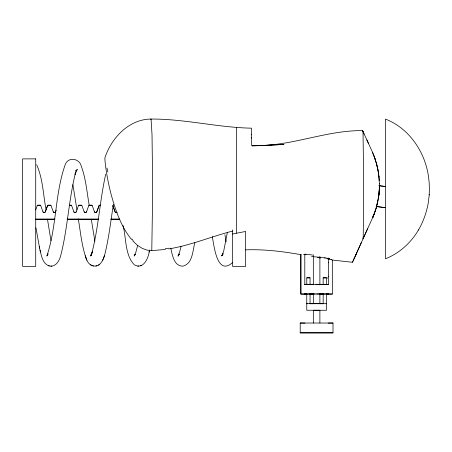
<?xml version="1.0" encoding="UTF-8"?>
<svg xmlns="http://www.w3.org/2000/svg" width="452" height="452" viewBox="0 0 452 452"><rect width="100%" height="100%" fill="white"/><g stroke="black" fill="none" stroke-linecap="round" stroke-linejoin="round"><path stroke-width="0.68" d="M363.199 238.39L363.555 207.976A66.563 1.294 -90 0 0 363.577 173.749L363.018 131.572M362.996 237.91L362.973 238.944M418.473 229.995C423.275 221.689 426.541 212.559 428.219 203.117L429.151 195.761L429.4 188.93L429.151 182.105L428.219 174.749C424.236 150.753 408.591 128.046 385.477 119.091L385.477 258.77C399.376 253.329 410.93 242.792 418.473 229.995L418.569 229.825M429.197 194.88L429.214 194.445M132.837 240.967L137.391 245.238L142.148 248.317L146.9 250.086L151.776 250.623L152.55 201.908A62.992 1.226 -90 0 0 152.55 176.212L152.019 134.673L151.064 119.04C128.933 119.17 111.316 138.035 104.881 157.906C104.887 159.929 105.118 161.952 105.333 163.963C106.559 174.41 108.604 184.761 111.271 194.931C115.616 210.587 121.051 226.565 131.419 239.351M379.109 194.134L379.426 186.806M378.793 195.852L379.273 190.315L378.516 197.739L376.273 208.163M378.482 197.569L378.968 193.818L378.968 194.258M113.39 204.411C110.813 220.616 109.028 236.995 105.163 252.962C104.045 258.877 100.191 268.047 92.603 265.725M227.412 232.198L223.78 250.702L222.175 255.623L222.983 253.544L221.452 255.968L223.079 254.261M372.719 217.582L376.273 207.598L378.516 197.298L378.516 197.739M194.84 242.775C192.608 250.764 192.778 263.572 182.975 266.166C173.862 266.29 172.331 254.826 170.771 248.08M123.04 225.446C126.368 238.068 124.724 255.001 134.391 264.861C143.826 270.053 148.719 257.397 149.476 250.097M105.734 174.167C99.802 200.383 98.576 227.497 91.756 253.521L92.49 251.532L90.948 255.702L91.722 253.612L90.197 256.041L91.524 254.657M137.64 245.549L135.69 252.792L134.142 256.035L135.543 254.177L134.803 254.877M149.041 252.063L149.471 250.131M181.06 246.408L179.625 252.052L178.037 256.148L179.207 253.967L178.455 255.069L179.461 254.29M328.412 258.719L332.265 260.024L352.413 262.284L367.578 228.842M375.233 211.519L376.273 207.598M374.047 214.83L375.233 210.96M35.714 209.835L37.397 205.214L40.584 205.214L42.968 211.841A1.249 1.249 0 0 0 45.313 211.841L47.697 205.287L50.884 205.287M55.76 211.361L55.613 211.841A1.249 1.249 0 0 1 53.268 211.841L50.884 205.214L47.697 205.214L45.313 211.773A1.249 1.249 0 0 1 42.968 211.773M55.912 211.022L56.206 210.135M102.717 260.154L103.491 258.064M103.593 257.793L104.327 255.804M361.419 242.362L355.357 255.855L355.944 254.662M363.464 237.808L372.719 217.536M353.238 260.584L356.136 254.261M352.922 261.262L352.424 262.267M47.324 254.979L48.07 253.883L46.861 256.041C56.856 226.311 54.76 193.62 65.416 164.053C68.67 156.545 79.592 158.528 81.247 166.093C85.88 178.608 86.914 192.117 89.191 205.185M232.531 262.606C216.824 276.528 214.135 245.306 212.259 236.633M75.444 171.093L76.507 170.557L75.772 171.054L77.309 169.285L75.004 174.382L75.665 172.24C68.676 199.643 67.755 228.237 60.715 255.634C59.398 261.16 55.042 268.053 48.375 265.714C42.494 262.979 41.454 255.798 40.042 250.182M95.909 266.121L96.835 265.742M98.287 265.138L99.197 264.77M232.531 231.074C211.163 236.605 190.648 245.334 168.777 248.916M232.531 234.017L245.651 231.452L245.651 266.375L232.531 266.375L232.531 229.904M165.415 249.436L151.776 250.623M137.787 266.166L138.719 266.042M140.329 265.804L141.256 265.68M332.322 260.058L332.344 294.049L326.525 294.122M313.326 293.229L313.326 303.704L316.31 303.687M316.903 303.687L319.886 303.704L319.886 293.229M313.326 323.027L313.326 310.264L316.31 310.247M316.903 310.247L319.886 310.264L319.886 323.027M300.213 323.027L333 323.027L333 332.864L300.213 332.864L300.213 323.027L305.015 323.095M150.872 119.616A85.812 1.672 90 0 1 151.064 119.045C184.789 118.887 217.807 127.526 251.476 128.176L251.476 145.425C289.263 147.386 324.909 130.227 362.577 130.617L368.566 143.651M252.199 145.968L284.003 144.448L264.149 145.408M245.651 249.86C263.476 249.154 281.257 251.301 298.8 254.29L301.252 254.651M305.902 254.16L304.801 254.165L304.801 284.54M328.412 284.449L327.265 284.455M328.197 323.095L333 323.027M313.744 284.297L304.801 284.325L328.412 284.353L315.903 284.291M319.88 284.477L323.078 284.472M319.959 294.139L323.355 294.133M69.393 205.214L71.484 205.214L73.874 211.841A1.249 1.249 0 0 0 76.213 211.841L78.597 205.214L81.784 205.214L84.174 211.841A1.249 1.249 0 0 0 86.513 211.841L88.903 205.214L92.084 205.214L94.474 211.841A1.249 1.249 0 0 0 96.813 211.841L99.203 205.287L100.593 205.287M100.593 205.214L99.203 205.214L96.813 211.773A1.249 1.249 0 0 1 94.474 211.773M37.397 205.287L40.584 205.287M69.393 205.287L71.484 205.287M78.597 205.287L81.784 205.287M88.903 205.287L92.084 205.287M35.714 219.152L54.85 219.152M67.15 219.152L98.587 219.152M110.887 219.152L119.774 219.152M35.714 219.22L54.85 219.22M67.15 219.22L98.587 219.22M110.887 219.22L119.774 219.22M306.767 284.376L306.767 277.81L310.049 277.81L310.049 284.319M323.163 284.319L323.163 277.81L326.44 277.81L326.44 284.376M306.767 277.85L310.049 277.85M323.163 277.85L326.44 277.85M309.66 284.415L313.134 284.415M320.078 284.415L323.547 284.415M316.603 293.953L332.344 294.049M304.801 294.015L328.412 294.015M306.885 294.077L304.801 294.077L304.801 293.41M309.66 294.077L313.134 294.077M315.191 293.953L300.868 294.049L300.868 254.645L300.868 294.049L306.688 294.122M320.078 294.077L323.547 294.077M326.327 294.077L328.412 294.077L328.412 293.41M306.767 303.687L326.44 303.687M306.767 303.727L307.179 303.727M309.846 303.727L313.326 303.727M319.886 303.727L323.366 303.727M326.033 303.727L326.44 303.727M313.332 284.477L310.128 284.472M313.253 294.139L309.857 294.133M251.131 137.888L251.476 137.888M304.801 284.449L305.947 284.455M251.154 134.724L251.476 134.73M304.382 254.708L304.801 254.725M378.725 185.631L385.477 186.523M379.426 185.766L385.477 186.563M376.205 206.474L385.477 207.688L376.685 206.57M333 332.864L300.213 332.864M48.375 265.714L49.296 265.844M50.918 266.03L51.85 266.16M379.183 192.371L379.426 183.292M326.903 258.646L328.412 259.069M327.084 277.89L327.694 278.076M86.016 257.985C86.914 260.844 88.49 263.917 91.332 265.205M90.417 264.832L93.53 266.104M36.674 164.709C42.855 178.653 43.172 194.377 45.98 209.203M366.877 139.934L372.719 152.68M362.577 130.617L364.013 134.08M372.719 152.635L375.233 159.177L377.115 166.189M373.013 153.872L372.866 153.036M373.16 154.234L373.38 154.776M373.606 155.318L373.973 156.228M78.281 218.847C80.496 231.899 81.654 245.3 85.987 257.877M85.185 255.725L86.863 260.245M112.836 205.626L115.074 211.773A1.249 1.249 0 0 0 117.113 212.242M112.836 205.694L115.074 211.841A1.249 1.249 0 0 0 116.876 212.491M374.499 157.545L374.821 158.437M374.911 158.692L375.296 159.861M374.414 157.443L374.047 155.878M374.499 157.607L374.787 158.477M374.911 158.759L375.233 159.714M375.363 160.008L375.685 161.183M375.815 161.477L376.273 163.008M376.284 162.573L378.516 173.235L378.516 172.805L379.426 183.862M376.273 163.07L377.058 166.042M35.974 227.898L39.59 248.131M39.228 246.498L40.448 252.001M377.217 166.556L377.589 168.398M377.635 168.489L377.917 169.901M226.198 241.797L224.921 234.718M94.88 241.261L91.259 219.113M72.908 184.721L76.953 209.881M50.952 240.639L47.466 219.214M377.917 169.833L378.07 170.703M378.104 170.918L378.516 173.365M378.544 173.455L378.968 176.851M378.991 177.003L378.968 176.286M379.008 177.156L379.273 180.348M379.273 179.783L379.273 180.218M377.917 169.347L377.917 169.771M377.917 200.761L377.917 201.202M377.166 204.202L377.166 204.637M375.233 159.177L375.233 159.584M374.047 214.276L372.866 217.728L372.866 216.129M328.412 257.968L328.412 284.54M326.44 293.8L326.44 310.281L306.767 310.241L306.767 293.8M323.163 293.981L323.163 303.727M319.886 256.222L319.886 284.85M313.326 254.826L313.326 284.85M310.049 293.981L310.049 303.727M236.662 127.453L236.662 233.068M133.187 240.543A54.652 46.855 -85.8 0 1 131.809 238.922M168.585 248.204A117.367 94.157 1.5 0 1 165.246 248.724M107 168.048A55.229 1.362 79.1 0 1 107.898 172.071M328.412 276.245A5.249 5.249 0 0 1 328.762 276.404M331.333 259.403A5.249 5.249 0 0 1 331.175 259.759M328.762 262.205A5.249 5.249 0 0 1 328.412 262.363M303.541 254.487A15.029 2.379 10.5 0 1 312.66 255.047M325.282 257.973A15.436 0.305 14.7 0 1 324.547 257.793M305.868 254.787A15.718 0.915 5.2 0 1 304.801 254.623M311.558 256.555A15.351 0.842 5.4 0 1 329.463 258.623M328.542 258.736A15.498 0.876 13.4 0 1 329.661 259.103M317.587 257.403A15.73 0.616 13.4 0 1 320.304 258.069M86.513 211.773A1.249 1.249 0 0 1 84.174 211.773M76.213 211.773A1.249 1.249 0 0 1 73.874 211.773M55.613 211.773A1.249 1.249 0 0 1 53.268 211.773M35.714 158.878L22.6 158.878L22.6 266.375L35.714 266.375L35.714 158.878"/></g></svg>
